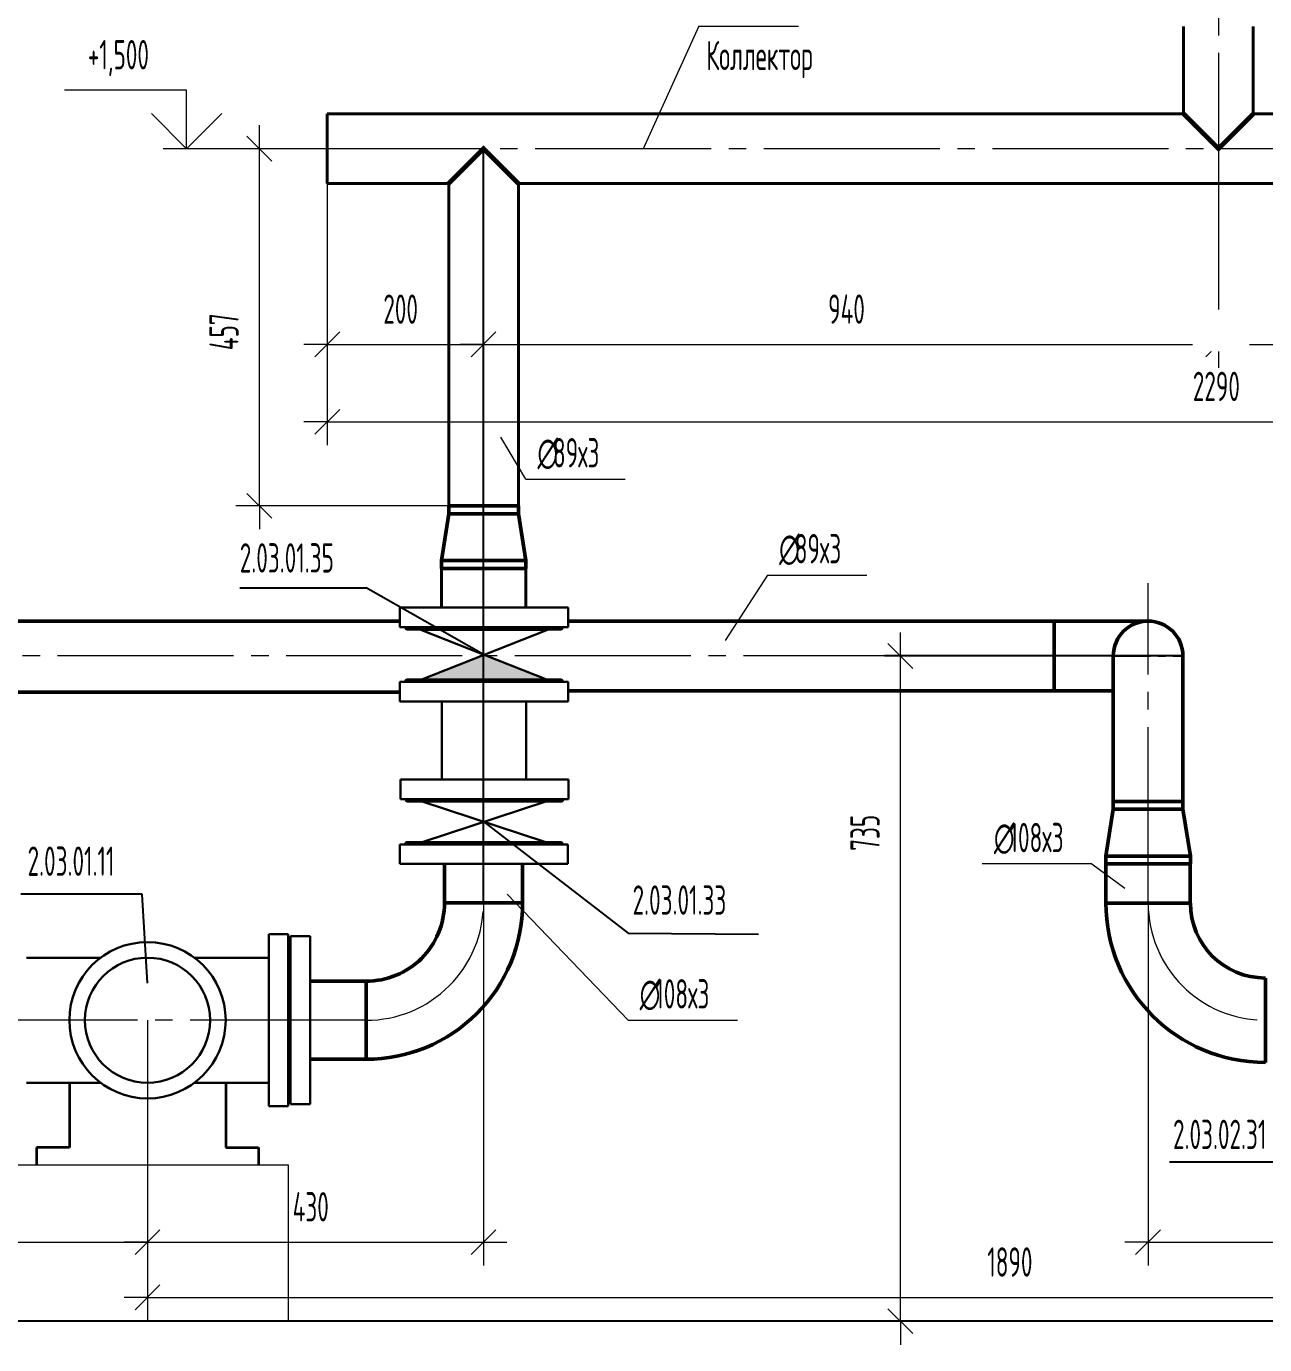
# Model space of a CAD drawing. Header units: millimetres. Extents: x -2281 to 5887, y 0 to 4166.
# Drawn here: x 4692.6 to 4798.2, y 169.2 to 281.6 of the extents above; entities that cross this region are included whole.
import ezdxf

# ---------------------------------------------------------------- set-up
doc = ezdxf.new("R2010")
doc.units = ezdxf.units.MM
for name, pattern in [('K5LT32777', [0]), ('K5LT32783', [0]), ('K5LT32784', [0]), ('K5LT32801', [0]), ('K5LT32802', [0]), ('K5LT32807', [0]), ('K5LT32808', [0]), ('K5LT32818', [0]), ('K5LT32819', [508, 317.5, -63.5, 63.5, -63.5]), ('K5LT32820', [508, 317.5, -63.5, 63.5, -63.5]), ('K5LT32834', [0]), ('K5LT32904', [5.08, 3.175, -0.635, 0.635, -0.635]), ('K5LT_AXLED', [19.5, 15, -1.5, 1.5, -1.5]), ('K5LT_THIN', [0])]:
    doc.linetypes.add(name, pattern=pattern)
doc.layers.add('Системный слой', color=7, linetype='Continuous')
doc.styles.add('KDIMTEXTSTYLE', font='GOST_AU.SHX', dxfattribs={"width": 0.96, "oblique": 15, "height": 5})
doc.styles.add('KTEXTSTYLE', font='GOST_AU.SHX', dxfattribs={"width": 0.96, "height": 5})
doc.dimstyles.new('KDIMSTYLE (0.07)', dxfattribs={"dimtxt": 5, "dimasz": 1, "dimexe": 2, "dimexo": 0, "dimgap": 1, "dimtad": 1, "dimlfac": 15, "dimtxsty": 'KDIMTEXTSTYLE', "dimsah": 1, "dimcen": 0, "dimdle": 1, "dimadec": 0, "dimazin": 0, "dimtfac": 0.667, "dimtmove": 0, "dimatfit": 3, "dimfxl": 1, "dimtvp": 1, "dimtolj": 1, "dimtzin": 0, "dimarcsym": 0})

# ---------------------------------------------------------------- blocks, each defined once
blk = doc.blocks.new('U1108')
at = {"layer": 'Системный слой', "color": 200, "linetype": 'K5LT32784', "lineweight": 50, "true_color": 0xbf00ff}
for p, q in [((4791.88, 206.83), (4784.68, 206.83)), ((4798.28, 200.43), (4798.28, 193.23))]:
    blk.add_line(p, q, dxfattribs=at)
for radius in [13.6, 6.4]:
    blk.add_arc((4798.28, 206.83), radius, 180, 270, dxfattribs=at)
at = {"layer": 'Системный слой', "color": 30, "linetype": 'K5LT_AXLED', "lineweight": 13, "true_color": 0xff8000}
blk.add_arc((4798.28, 206.83), 10, 180, 270, dxfattribs=at)
blk = doc.blocks.new('U1118')
at = {"layer": 'Системный слой', "color": 200, "linetype": 'K5LT32784', "lineweight": 50, "true_color": 0xbf00ff}
for p, q in [((4784.68, 210.83), (4785.31, 214.83)), ((4791.24, 215.5), (4785.31, 215.5)), ((4785.31, 214.83), (4785.31, 215.5)), ((4791.24, 214.83), (4785.31, 214.83)), ((4791.24, 214.83), (4791.24, 215.5)), ((4791.88, 210.83), (4791.24, 214.83)), ((4784.68, 210.16), (4784.68, 210.83)), ((4791.88, 210.83), (4784.68, 210.83)), ((4791.88, 210.16), (4791.88, 210.83)), ((4791.88, 210.16), (4784.68, 210.16))]:
    blk.add_line(p, q, dxfattribs=at)
blk = doc.blocks.new('U1134')
at = {"layer": 'Системный слой', "color": 200, "linetype": 'K5LT32834', "lineweight": 30, "true_color": 0xbf00ff}
for p, q in [((4714.94, 203.45), (4715.14, 203.62)), ((4715.14, 189.66), (4715.14, 204)), ((4715.14, 204), (4716.81, 204)), ((4716.81, 189.66), (4716.81, 204)), ((4714.94, 203.45), (4714.94, 190.21)), ((4714.94, 190.83), (4714.94, 202.83)), ((4714.94, 190.21), (4715.14, 190.04)), ((4715.14, 189.66), (4716.81, 189.66))]:
    blk.add_line(p, q, dxfattribs=at)
blk = doc.blocks.new('U1133')
at = {"layer": 'Системный слой'}
blk.add_blockref('U1134', (0, 0), dxfattribs=at)
blk = doc.blocks.new('U1137')
at = {"layer": 'Системный слой', "color": 200, "linetype": 'K5LT32834', "lineweight": 30, "true_color": 0xbf00ff}
for p, q in [((4724.51, 215.7), (4724.51, 217.36)), ((4724.51, 217.36), (4738.84, 217.36)), ((4738.84, 215.7), (4738.84, 217.36)), ((4724.51, 215.7), (4738.84, 215.7)), ((4725.05, 215.5), (4724.88, 215.7)), ((4738.3, 215.5), (4725.05, 215.5)), ((4725.67, 215.5), (4737.67, 215.5)), ((4738.3, 215.5), (4738.46, 215.7))]:
    blk.add_line(p, q, dxfattribs=at)
blk = doc.blocks.new('U1136')
at = {"layer": 'Системный слой'}
blk.add_blockref('U1137', (0, 0), dxfattribs=at)
blk = doc.blocks.new('U1139')
at = {"layer": 'Системный слой', "color": 200, "linetype": 'K5LT32834', "lineweight": 30, "true_color": 0xbf00ff}
for p, q in [((4724.47, 225.7), (4738.81, 225.7)), ((4724.47, 225.7), (4724.47, 224.03)), ((4725.02, 225.9), (4724.85, 225.7)), ((4738.26, 225.9), (4725.02, 225.9)), ((4725.64, 225.9), (4737.64, 225.9)), ((4738.26, 225.9), (4738.43, 225.7)), ((4738.81, 225.7), (4738.81, 224.03)), ((4724.47, 224.03), (4738.81, 224.03))]:
    blk.add_line(p, q, dxfattribs=at)
blk = doc.blocks.new('U1138')
at = {"layer": 'Системный слой'}
blk.add_blockref('U1139', (0, 0), dxfattribs=at)
blk = doc.blocks.new('U1140')
at = {"layer": 'Системный слой', "color": 6, "linetype": 'K5LT32801', "lineweight": 50, "true_color": 0xff00ff}
for p, q in [((4734.57, 240.7), (4728.63, 240.7)), ((4728.63, 240.03), (4728.63, 240.7)), ((4734.57, 240.03), (4734.57, 240.7)), ((4728, 236.03), (4728.63, 240.03)), ((4734.57, 240.03), (4728.63, 240.03)), ((4735.2, 236.03), (4734.57, 240.03)), ((4728, 235.36), (4728, 236.03)), ((4735.2, 236.03), (4728, 236.03)), ((4735.2, 235.36), (4728, 235.36)), ((4735.2, 235.36), (4735.2, 236.03))]:
    blk.add_line(p, q, dxfattribs=at)
blk = doc.blocks.new('U1151')
at = {"layer": 'Системный слой', "color": 200, "linetype": 'K5LT32834', "lineweight": 30, "true_color": 0xbf00ff}
for p, q in [((4724.47, 211.83), (4738.8, 211.83)), ((4724.47, 211.83), (4724.47, 210.16)), ((4725.01, 212.03), (4724.85, 211.83)), ((4738.26, 212.03), (4725.01, 212.03)), ((4725.64, 212.03), (4737.64, 212.03)), ((4738.26, 212.03), (4738.42, 211.83)), ((4738.8, 211.83), (4738.8, 210.16)), ((4724.47, 210.16), (4738.8, 210.16))]:
    blk.add_line(p, q, dxfattribs=at)
blk = doc.blocks.new('U1150')
at = {"layer": 'Системный слой'}
blk.add_blockref('U1151', (0, 0), dxfattribs=at)
blk = doc.blocks.new('U1152')
at = {"layer": 'Системный слой', "color": 200, "linetype": 'K5LT32834', "lineweight": 30, "true_color": 0xbf00ff}
for p, q in [((4726.37, 215.5), (4736.9, 215.5)), ((4726.37, 215.5), (4736.9, 212.03)), ((4726.37, 212.03), (4736.9, 215.5)), ((4736.9, 212.03), (4726.37, 212.03))]:
    blk.add_line(p, q, dxfattribs=at)
blk = doc.blocks.new('U1154')
at = {"layer": 'Системный слой', "color": 200, "linetype": 'K5LT32834', "lineweight": 30, "true_color": 0xbf00ff}
for p, q in [((4724.47, 230.36), (4724.47, 232.03)), ((4724.47, 232.03), (4738.81, 232.03)), ((4738.81, 230.36), (4738.81, 232.03)), ((4724.47, 230.36), (4738.81, 230.36)), ((4725.02, 230.16), (4724.85, 230.36)), ((4738.26, 230.16), (4725.02, 230.16)), ((4725.64, 230.16), (4737.64, 230.16)), ((4738.26, 230.16), (4738.43, 230.36))]:
    blk.add_line(p, q, dxfattribs=at)
blk = doc.blocks.new('U1153')
at = {"layer": 'Системный слой'}
blk.add_blockref('U1154', (0, 0), dxfattribs=at)
blk = doc.blocks.new('U1158')
at = {"layer": 'Системный слой', "true_color": 0xbf00ff}
blk.add_hatch(color=200, dxfattribs=at).paths.add_polyline_path([(4726.24, 225.87), (4731.64, 228), (4737.04, 225.87)])
at = {"layer": 'Системный слой', "color": 200, "linetype": 'K5LT32818', "lineweight": 30, "true_color": 0xbf00ff}
for p, q in [((4726.24, 225.87), (4737.04, 230.13)), ((4737.04, 225.87), (4726.24, 230.13)), ((4726.24, 230.13), (4737.04, 230.13)), ((4726.24, 225.87), (4737.04, 225.87))]:
    blk.add_line(p, q, dxfattribs=at)
blk = doc.blocks.new('D286')
at = {"layer": 'Системный слой', "color": 7, "linetype": 'K5LT_THIN', "lineweight": 13, "transparency": 16777216}
for p, q in [((4788.28, 206.83), (4788.28, 175.9)), ((4828.94, 196.83), (4828.94, 175.9)), ((4789.34, 178.96), (4787.21, 176.84)), ((4827.88, 176.84), (4830, 178.96)), ((4788.28, 177.9), (4786.28, 177.9)), ((4788.28, 177.9), (4828.94, 177.9)), ((4828.94, 177.9), (4830.94, 177.9))]:
    blk.add_line(p, q, dxfattribs=at)
at = {"layer": 'Системный слой', "color": 7, "transparency": 16777216, "insert": (4806.92, 182.17), "char_height": 2.5, "attachment_point": 1, "style": 'KTEXTSTYLE'}
blk.add_mtext('\\H3.5;\\W0.965;\\Q15;\\Q0;\\W0.715;\\H2.50;610', dxfattribs=at)
at = {"transparency": 16777216}
blk.add_wipeout([(4806.92, 183.9), (4806.92, 187.47), (4810.16, 187.47), (4810.16, 183.9)], dxfattribs=at).dxf.layer = 'Системный слой'
blk = doc.blocks.new('KDIMARROW_03')
at = {"layer": 'Системный слой', "color": 0, "linetype": 'K5LT_THIN', "lineweight": 13}
for p, q in [((-1.06, -1.06), (1.06, 1.06)), ((0, 0), (-1, 0)), ((0, 0), (2, 0))]:
    blk.add_line(p, q, dxfattribs=at)
blk = doc.blocks.new('D287')
at = {"layer": 'Системный слой', "color": 7, "linetype": 'K5LT_THIN', "lineweight": 13, "transparency": 16777216}
for p, q in [((4731.6, 206.83), (4731.6, 175.9)), ((4702.94, 191.5), (4702.94, 175.9)), ((4704, 178.96), (4701.88, 176.84)), ((4730.54, 176.84), (4732.66, 178.96)), ((4702.94, 177.9), (4700.94, 177.9)), ((4702.94, 177.9), (4731.6, 177.9)), ((4731.6, 177.9), (4733.6, 177.9))]:
    blk.add_line(p, q, dxfattribs=at)
at = {"layer": 'Системный слой', "color": 7, "transparency": 16777216, "insert": (4715.32, 182.17), "char_height": 2.5, "attachment_point": 1, "style": 'KTEXTSTYLE'}
blk.add_mtext('\\H3.5;\\W0.965;\\Q15;\\Q0;\\W0.715;\\H2.50;430', dxfattribs=at)
at = {"transparency": 16777216}
blk.add_wipeout([(4715.32, 183.9), (4715.32, 187.47), (4719.07, 187.47), (4719.07, 183.9)], dxfattribs=at).dxf.layer = 'Системный слой'
blk = doc.blocks.new('D288')
at = {"layer": 'Системный слой', "color": 7, "linetype": 'K5LT_THIN', "lineweight": 13, "transparency": 16777216}
for p, q in [((4662.28, 206.83), (4662.28, 175.9)), ((4702.94, 196.83), (4702.94, 175.9)), ((4663.34, 178.96), (4661.21, 176.84)), ((4701.88, 176.84), (4704, 178.96)), ((4662.28, 177.9), (4660.28, 177.9)), ((4662.28, 177.9), (4702.94, 177.9)), ((4702.94, 177.9), (4704.94, 177.9))]:
    blk.add_line(p, q, dxfattribs=at)
at = {"layer": 'Системный слой', "color": 7, "transparency": 16777216, "insert": (4680.92, 182.17), "char_height": 2.5, "attachment_point": 1, "style": 'KTEXTSTYLE'}
blk.add_mtext('\\H3.5;\\W0.965;\\Q15;\\Q0;\\W0.715;\\H2.50;610', dxfattribs=at)
at = {"transparency": 16777216}
blk.add_wipeout([(4680.92, 183.9), (4680.92, 187.47), (4684.16, 187.47), (4684.16, 183.9)], dxfattribs=at).dxf.layer = 'Системный слой'
blk = doc.blocks.new('D289')
at = {"layer": 'Системный слой', "color": 7, "linetype": 'K5LT_THIN', "lineweight": 13, "transparency": 16777216}
for p, q in [((4883.37, 270.1), (4881.25, 272.22)), ((4882.31, 271.16), (4882.31, 273.16)), ((4848.51, 271.16), (4884.31, 271.16)), ((4882.31, 171.16), (4882.31, 271.16)), ((4881.25, 172.22), (4883.37, 170.1)), ((4764.06, 171.16), (4884.31, 171.16)), ((4882.31, 171.16), (4882.31, 169.16))]:
    blk.add_line(p, q, dxfattribs=at)
at = {"layer": 'Системный слой', "color": 7, "transparency": 16777216, "insert": (4878.04, 218.85), "char_height": 2.5, "attachment_point": 1, "rotation": 90, "style": 'KTEXTSTYLE'}
blk.add_mtext('\\H3.5;\\W0.965;\\Q15;\\Q0;\\W0.715;\\H2.50;1500', dxfattribs=at)
at = {"transparency": 16777216}
blk.add_wipeout([(4868.81, 218.85), (4865.24, 218.85), (4865.24, 223.29), (4868.81, 223.29)], dxfattribs=at).dxf.layer = 'Системный слой'
blk = doc.blocks.new('D290')
at = {"layer": 'Системный слой', "color": 7, "linetype": 'K5LT_THIN', "lineweight": 13, "transparency": 16777216}
for p, q in [((4702.94, 196), (4702.94, 171.19)), ((4828.94, 196), (4828.94, 171.19)), ((4702.94, 173.19), (4700.94, 173.19)), ((4704, 174.25), (4701.88, 172.13)), ((4702.94, 173.19), (4828.94, 173.19)), ((4827.88, 172.13), (4830, 174.25)), ((4828.94, 173.19), (4830.94, 173.19))]:
    blk.add_line(p, q, dxfattribs=at)
at = {"layer": 'Системный слой', "color": 7, "transparency": 16777216, "insert": (4774.56, 177.46), "char_height": 2.5, "attachment_point": 1, "style": 'KTEXTSTYLE'}
blk.add_mtext('\\H3.5;\\W0.965;\\Q15;\\Q0;\\W0.715;\\H2.50;1890', dxfattribs=at)
at = {"transparency": 16777216}
blk.add_wipeout([(4774.56, 179.19), (4774.56, 182.76), (4779.13, 182.76), (4779.13, 179.19)], dxfattribs=at).dxf.layer = 'Системный слой'
blk = doc.blocks.new('D294')
at = {"layer": 'Системный слой', "color": 7, "linetype": 'K5LT_THIN', "lineweight": 13, "transparency": 16777216}
for p, q in [((4794.28, 271.16), (4794.28, 252.46)), ((4816.95, 271.16), (4816.95, 252.46)), ((4795.34, 255.53), (4793.21, 253.4)), ((4815.89, 253.4), (4818.01, 255.53)), ((4794.28, 254.46), (4792.28, 254.46)), ((4794.28, 254.46), (4816.95, 254.46)), ((4816.95, 254.46), (4818.95, 254.46))]:
    blk.add_line(p, q, dxfattribs=at)
at = {"transparency": 16777216}
blk.add_wipeout([(4803.66, 255.46), (4803.66, 259.03), (4807.41, 259.03), (4807.41, 255.46)], dxfattribs=at).dxf.layer = 'Системный слой'
at = {"layer": 'Системный слой', "color": 7, "transparency": 16777216, "insert": (4803.66, 258.73), "char_height": 2.5, "attachment_point": 1, "style": 'KTEXTSTYLE'}
blk.add_mtext('\\H3.5;\\W0.965;\\Q15;\\Q0;\\W0.715;\\H2.50;340', dxfattribs=at)
blk = doc.blocks.new('D295')
at = {"layer": 'Системный слой', "color": 7, "linetype": 'K5LT_THIN', "lineweight": 13, "transparency": 16777216}
for p, q in [((4731.6, 271.16), (4731.6, 252.46)), ((4794.28, 271.16), (4794.28, 252.46)), ((4732.66, 255.53), (4730.54, 253.4)), ((4793.21, 253.4), (4795.34, 255.53)), ((4731.6, 254.46), (4729.6, 254.46)), ((4731.6, 254.46), (4794.28, 254.46)), ((4794.28, 254.46), (4796.28, 254.46))]:
    blk.add_line(p, q, dxfattribs=at)
at = {"transparency": 16777216}
blk.add_wipeout([(4760.99, 255.46), (4760.99, 259.03), (4764.73, 259.03), (4764.73, 255.46)], dxfattribs=at).dxf.layer = 'Системный слой'
at = {"layer": 'Системный слой', "color": 7, "transparency": 16777216, "insert": (4760.99, 258.73), "char_height": 2.5, "attachment_point": 1, "style": 'KTEXTSTYLE'}
blk.add_mtext('\\H3.5;\\W0.965;\\Q15;\\Q0;\\W0.715;\\H2.50;940', dxfattribs=at)
blk = doc.blocks.new('D296')
at = {"layer": 'Системный слой', "color": 7, "linetype": 'K5LT_THIN', "lineweight": 13, "transparency": 16777216}
for p, q in [((4718.27, 271.16), (4718.27, 252.46)), ((4731.6, 271.16), (4731.6, 252.46)), ((4719.33, 255.53), (4717.21, 253.4)), ((4730.54, 253.4), (4732.66, 255.53)), ((4718.27, 254.46), (4716.27, 254.46)), ((4718.27, 254.46), (4731.6, 254.46)), ((4731.6, 254.46), (4733.6, 254.46))]:
    blk.add_line(p, q, dxfattribs=at)
at = {"layer": 'Системный слой', "color": 7, "transparency": 16777216, "insert": (4723.05, 258.73), "char_height": 2.5, "attachment_point": 1, "style": 'KTEXTSTYLE'}
blk.add_mtext('\\H3.5;\\W0.965;\\Q15;\\Q0;\\W0.715;\\H2.50;200', dxfattribs=at)
at = {"transparency": 16777216}
blk.add_wipeout([(4723.05, 260.46), (4723.05, 264.03), (4726.67, 264.03), (4726.67, 260.46)], dxfattribs=at).dxf.layer = 'Системный слой'
blk = doc.blocks.new('D298')
at = {"layer": 'Системный слой', "color": 7, "linetype": 'K5LT_THIN', "lineweight": 13, "transparency": 16777216}
for p, q in [((4767.15, 227.9), (4767.15, 229.9)), ((4768.21, 226.84), (4766.09, 228.97)), ((4772.28, 227.9), (4765.15, 227.9)), ((4767.15, 171.16), (4767.15, 227.9)), ((4766.09, 172.22), (4768.21, 170.1)), ((4767.15, 171.16), (4767.15, 169.16))]:
    blk.add_line(p, q, dxfattribs=at)
at = {"layer": 'Системный слой', "color": 7, "transparency": 16777216, "insert": (4762.88, 211.28), "char_height": 2.5, "attachment_point": 1, "rotation": 90, "style": 'KTEXTSTYLE'}
blk.add_mtext('\\H3.5;\\W0.965;\\Q15;\\Q0;\\W0.715;\\H2.50;735', dxfattribs=at)
at = {"transparency": 16777216}
blk.add_wipeout([(4761.15, 211.28), (4757.58, 211.28), (4757.58, 214.9), (4761.15, 214.9)], dxfattribs=at).dxf.layer = 'Системный слой'
blk = doc.blocks.new('D300')
at = {"layer": 'Системный слой', "color": 7, "linetype": 'K5LT_THIN', "lineweight": 13, "transparency": 16777216}
for p, q in [((4718.27, 271.16), (4718.27, 245.87)), ((4870.93, 271.16), (4870.93, 245.87)), ((4719.33, 248.93), (4717.21, 246.81)), ((4869.87, 246.81), (4871.99, 248.93)), ((4718.27, 247.87), (4716.27, 247.87)), ((4718.27, 247.87), (4870.93, 247.87)), ((4870.93, 247.87), (4872.93, 247.87))]:
    blk.add_line(p, q, dxfattribs=at)
at = {"layer": 'Системный слой', "color": 7, "transparency": 16777216, "insert": (4792.09, 252.14), "char_height": 2.5, "attachment_point": 1, "style": 'KTEXTSTYLE'}
blk.add_mtext('\\H3.5;\\W0.965;\\Q15;\\Q0;\\W0.715;\\H2.50;2290', dxfattribs=at)
at = {"transparency": 16777216}
blk.add_wipeout([(4792.09, 253.87), (4792.09, 257.44), (4796.91, 257.44), (4796.91, 253.87)], dxfattribs=at).dxf.layer = 'Системный слой'
blk = doc.blocks.new('D301')
at = {"layer": 'Системный слой', "color": 7, "linetype": 'K5LT_THIN', "lineweight": 13, "transparency": 16777216}
for p, q in [((4713.54, 270.1), (4711.42, 272.22)), ((4712.48, 271.16), (4712.48, 273.16)), ((4718.27, 271.16), (4710.48, 271.16)), ((4712.48, 240.7), (4712.48, 271.16)), ((4711.42, 241.76), (4713.54, 239.64)), ((4728.63, 240.7), (4710.48, 240.7)), ((4712.48, 240.7), (4712.48, 238.7))]:
    blk.add_line(p, q, dxfattribs=at)
at = {"layer": 'Системный слой', "color": 7, "transparency": 16777216, "insert": (4708.21, 253.98), "char_height": 2.5, "attachment_point": 1, "rotation": 90, "style": 'KTEXTSTYLE'}
blk.add_mtext('\\H3.5;\\W0.965;\\Q15;\\Q0;\\W0.715;\\H2.50;457', dxfattribs=at)
at = {"transparency": 16777216}
blk.add_wipeout([(4706.48, 253.98), (4702.91, 253.98), (4702.91, 257.73), (4706.48, 257.73)], dxfattribs=at).dxf.layer = 'Системный слой'
blk = doc.blocks.new('U1197')
at = {"layer": 'Системный слой', "color": 7, "linetype": 'K5LT_THIN', "lineweight": 13}
for q in [(4733.62, 207.59), (4753.27, 196.83)]:
    blk.add_line((4743.92, 196.83), q, dxfattribs=at)
at = {"layer": 'Системный слой', "color": 7, "char_height": 2.5, "attachment_point": 1, "style": 'KTEXTSTYLE'}
for s, insert in [('\\H3.5;\\W0.965;\\Q15;\\Q0;\\W0.715;\\H2.50;∅', (4744.92, 200.33)), ('\\H3.5;\\W0.965;\\Q15;\\Q0;\\W0.715;\\H2.50;108х3', (4746.25, 200.33))]:
    blk.add_mtext(s, dxfattribs=dict(at, insert=insert))
blk = doc.blocks.new('U1198')
at = {"layer": 'Системный слой', "color": 7, "linetype": 'K5LT_THIN', "lineweight": 13}
for q in [(4774.13, 210.16), (4786.3, 208.1)]:
    blk.add_line((4783.48, 210.16), q, dxfattribs=at)
at = {"layer": 'Системный слой', "color": 7, "char_height": 2.5, "attachment_point": 1, "style": 'KTEXTSTYLE'}
for s, insert in [('\\H3.5;\\W0.965;\\Q15;\\Q0;\\W0.715;\\H2.50;∅', (4775.13, 213.66)), ('\\H3.5;\\W0.965;\\Q15;\\Q0;\\W0.715;\\H2.50;108х3', (4776.46, 213.66))]:
    blk.add_mtext(s, dxfattribs=dict(at, insert=insert))
blk = doc.blocks.new('U1200')
at = {"layer": 'Системный слой', "color": 7, "linetype": 'K5LT_THIN', "lineweight": 13}
for q in [(4745.21, 271.16), (4758.45, 281.6)]:
    blk.add_line((4749.97, 281.6), q, dxfattribs=at)
at = {"layer": 'Системный слой', "color": 7, "char_height": 2.5, "attachment_point": 1, "style": 'KTEXTSTYLE'}
for s, insert in [('\\H3.5;\\W0.965;\\Q15;\\Q0;\\W0.715;\\H2.50;∅', (4750.97, 285.1)), ('\\H3.5;\\W0.965;\\Q15;\\Q0;\\W0.715;\\H2.50;89х3', (4752.29, 285.1))]:
    blk.add_mtext(s, dxfattribs=dict(at, insert=insert))
blk = doc.blocks.new('U1201')
at = {"layer": 'Системный слой', "color": 7, "linetype": 'K5LT_THIN', "lineweight": 13}
for q in [(4733.08, 246.55), (4743.68, 242.98)]:
    blk.add_line((4735.2, 242.98), q, dxfattribs=at)
at = {"layer": 'Системный слой', "color": 7, "char_height": 2.5, "attachment_point": 1, "style": 'KTEXTSTYLE'}
for s, insert in [('\\H3.5;\\W0.965;\\Q15;\\Q0;\\W0.715;\\H2.50;∅', (4736.2, 246.48)), ('\\H3.5;\\W0.965;\\Q15;\\Q0;\\W0.715;\\H2.50;89х3', (4737.52, 246.48))]:
    blk.add_mtext(s, dxfattribs=dict(at, insert=insert))
blk = doc.blocks.new('U1202')
at = {"layer": 'Системный слой', "color": 7, "linetype": 'K5LT_THIN', "lineweight": 13}
for q in [(4752.2, 229.23), (4764.3, 234.8)]:
    blk.add_line((4755.81, 234.8), q, dxfattribs=at)
at = {"layer": 'Системный слой', "color": 7, "char_height": 2.5, "attachment_point": 1, "style": 'KTEXTSTYLE'}
for s, insert in [('\\H3.5;\\W0.965;\\Q15;\\Q0;\\W0.715;\\H2.50;∅', (4756.81, 238.3)), ('\\H3.5;\\W0.965;\\Q15;\\Q0;\\W0.715;\\H2.50;89х3', (4758.14, 238.3))]:
    blk.add_mtext(s, dxfattribs=dict(at, insert=insert))
blk = doc.blocks.new('U1207')
at = {"layer": 'Системный слой', "color": 7, "linetype": 'K5LT_THIN', "lineweight": 13}
for p, q in [((4706.27, 276.16), (4695.85, 276.16)), ((4706.27, 271.16), (4706.27, 276.16)), ((4703.27, 274.16), (4706.27, 271.16)), ((4706.27, 271.16), (4709.27, 274.16)), ((4717.12, 271.16), (4704.27, 271.16))]:
    blk.add_line(p, q, dxfattribs=at)
at = {"layer": 'Системный слой', "color": 7, "insert": (4697.85, 280.43), "char_height": 2.5, "attachment_point": 1, "style": 'KTEXTSTYLE'}
blk.add_mtext('\\H3.5;\\W0.965;\\Q15;\\Q0;\\W0.715;\\H2.50;+1,500', dxfattribs=at)

msp = doc.modelspace()

# ---------------------------------------------------------------- linework, layer by layer
at = {"layer": 'Системный слой', "color": 30, "linetype": 'K5LT_AXLED', "lineweight": 13, "true_color": 0xff8000}
for p, q in [((4794.27542, 337.83047), (4794.27542, 271.1638)), ((4848.50919, 271.1638), (4712.4817, 271.1638)), ((4788.27542, 206.83047), (4788.27542, 234.09565)), ((4788.27542, 227.90479), (4661.77192, 227.90479)), ((4721.58477, 196.83047), (4684.27542, 196.83047))]:
    msp.add_line(p, q, dxfattribs=at)
at = {"layer": 'Системный слой', "color": 6, "linetype": 'K5LT32802', "lineweight": 40, "true_color": 0xff00ff}
for p, q in [((4791.30919, 281.59714), (4791.30919, 274.13047)), ((4797.24252, 281.59714), (4797.24252, 274.13047)), ((4718.26831, 268.19714), (4718.26831, 274.13047)), ((4749.96875, 274.13047), (4718.26831, 274.13047)), ((4791.30919, 274.13047), (4749.96875, 274.13047)), ((4814.04214, 274.13047), (4797.24252, 274.13047)), ((4728.63454, 268.19714), (4718.26831, 268.19714)), ((4728.63454, 240.69613), (4728.63454, 268.19714)), ((4734.56787, 240.69613), (4734.56787, 268.19714)), ((4814.04214, 268.19714), (4734.56787, 268.19714)), ((4728.00121, 235.3628), (4728.00121, 232.02946)), ((4735.20121, 235.3628), (4735.20121, 232.02946))]:
    msp.add_line(p, q, dxfattribs=at)
at = {"layer": 'Системный слой', "color": 6, "linetype": 'K5LT32819', "lineweight": 25, "true_color": 0xff00ff}
msp.add_line((4731.60077, 206.82981), (4731.60077, 271.1638), dxfattribs=at)
at = {"layer": 'Системный слой', "color": 7, "linetype": 'K5LT32777', "lineweight": 25}
for p, q in [((4710.80961, 233.70742), (4721.57495, 233.70742)), ((4731.58878, 228.01433), (4721.57495, 233.70742)), ((4731.62709, 213.7628), (4743.92339, 204.27071)), ((4702.48142, 207.59379), (4692.13662, 207.59379)), ((4702.9301, 199.99714), (4702.48142, 207.59379)), ((4743.92339, 204.27071), (4755.06079, 204.1638)), ((4801.0175, 184.72783), (4790.09083, 184.72783))]:
    msp.add_line(p, q, dxfattribs=at)
at = {"layer": 'Системный слой', "color": 200, "linetype": 'K5LT32784', "lineweight": 50, "true_color": 0xbf00ff}
for p, q in [((4724.46048, 230.86927), (4654.27542, 230.86706)), ((4788.27542, 230.87145), (4738.805, 230.87145)), ((4785.30875, 215.49714), (4785.30875, 227.90479)), ((4791.24208, 215.49714), (4791.24208, 227.90479)), ((4785.30875, 224.93812), (4738.79989, 224.93812)), ((4724.47282, 224.81408), (4663.84366, 224.81408)), ((4728.2638, 210.1628), (4728.2638, 206.73196)), ((4734.93047, 210.1628), (4734.93047, 206.76083)), ((4784.67542, 206.83047), (4784.67542, 210.1638)), ((4791.87542, 206.83047), (4791.87542, 210.1638)), ((4728.26744, 206.83053), (4734.9341, 206.83053)), ((4721.58477, 200.16389), (4716.80875, 200.16389)), ((4721.58477, 200.16389), (4721.58477, 193.49721)), ((4721.60077, 193.4972), (4716.80875, 193.4972))]:
    msp.add_line(p, q, dxfattribs=at)
at = {"layer": 'Системный слой', "color": 211, "linetype": 'K5LT32783', "lineweight": 50, "true_color": 0xff7fff}
msp.add_line((4780.27542, 230.87145), (4780.27542, 224.93812), dxfattribs=at)
at = {"layer": 'Системный слой', "color": 200, "linetype": 'K5LT32820', "lineweight": 25, "true_color": 0xbf00ff}
msp.add_line((4791.24208, 227.90479), (4765.79707, 227.90479), dxfattribs=at)
at = {"layer": 'Системный слой', "color": 200, "linetype": 'K5LT32904', "lineweight": 25, "true_color": 0xbf00ff}
msp.add_line((4785.30875, 227.90479), (4791.24208, 227.90479), dxfattribs=at)
at = {"layer": 'Системный слой', "color": 200, "linetype": 'K5LT32818', "lineweight": 30, "true_color": 0xbf00ff}
for p, q in [((4728.03508, 217.3628), (4728.03508, 224.02947)), ((4735.23508, 224.02947), (4735.23508, 217.3628)), ((4713.27542, 189.49714), (4713.27542, 204.1638)), ((4714.94208, 204.1638), (4713.27542, 204.1638)), ((4714.94208, 189.49714), (4714.94208, 204.1638)), ((4698.94208, 202.1638), (4692.60875, 202.1638)), ((4713.27542, 202.1638), (4706.94208, 202.1638)), ((4698.94208, 191.49714), (4692.60875, 191.49714)), ((4713.27542, 191.49714), (4706.94208, 191.49714)), ((4714.94208, 189.49714), (4713.27542, 189.49714))]:
    msp.add_line(p, q, dxfattribs=at)
at = {"layer": 'Системный слой', "color": 200, "linetype": 'K5LT32808', "lineweight": 35, "true_color": 0xbf00ff}
for p, q in [((4696.27542, 191.49714), (4696.27542, 185.98896)), ((4709.60875, 191.49714), (4709.60875, 185.98896)), ((4696.27542, 185.98896), (4693.47542, 185.98896)), ((4693.47542, 185.98896), (4693.47542, 184.49714)), ((4709.60875, 185.98896), (4712.40875, 185.98896)), ((4712.40875, 185.98896), (4712.40875, 184.49714))]:
    msp.add_line(p, q, dxfattribs=at)
at = {"layer": 'Системный слой', "color": 7, "linetype": 'K5LT_THIN', "lineweight": 13}
for p, q in [((4690.94208, 184.49714), (4714.94208, 184.49714)), ((4714.94208, 184.49714), (4714.94208, 171.1638))]:
    msp.add_line(p, q, dxfattribs=at)
at = {"layer": 'Системный слой', "color": 6, "linetype": 'K5LT32807', "lineweight": 25, "true_color": 0xff00ff}
msp.add_line((4914.52205, 171.1638), (4293.60875, 171.1638), dxfattribs=at)
at = {"layer": 'Системный слой', "color": 6, "linetype": 'K5LT32802', "true_color": 0xff00ff, "const_width": 0.4}
for points in [[(4797.24252, 274.13047), (4794.27542, 271.1638), (4791.30919, 274.13047)], [(4734.56787, 268.19714), (4731.60077, 271.1638), (4728.63454, 268.19714)]]:
    msp.add_lwpolyline(points, dxfattribs=at)
at = {"layer": 'Системный слой', "color": 200, "linetype": 'K5LT32818', "lineweight": 30, "true_color": 0xbf00ff}
for radius in [6.66667, 5.33333]:
    msp.add_circle((4702.94208, 196.83047), radius, dxfattribs=at)
at = {"layer": 'Системный слой', "color": 211, "linetype": 'K5LT32783', "lineweight": 50, "true_color": 0xff7fff}
msp.add_arc((4788.27542, 227.90479), 2.96667, 0, 180, dxfattribs=at)
at = {"layer": 'Системный слой', "color": 30, "linetype": 'K5LT_AXLED', "lineweight": 13, "true_color": 0xff8000}
msp.add_arc((4721.60077, 206.83053), 10, 269.8854333, 0, dxfattribs=at)
at = {"layer": 'Системный слой', "color": 200, "linetype": 'K5LT32784', "lineweight": 50, "true_color": 0xbf00ff}
for radius, start in [(13.33333, 269.93126), (6.66667, 269.86252)]:
    msp.add_arc((4721.60077, 206.83053), radius, start, 0, dxfattribs=at)

# ---------------------------------------------------------------- block references
at = {"layer": 'Системный слой'}
for name in ['U1140', 'U1153', 'U1158', 'U1138', 'U1136', 'U1152', 'U1118', 'U1150', 'U1108', 'U1133']:
    msp.add_blockref(name, (0, 0), dxfattribs=at)

# ---------------------------------------------------------------- texts
at = {"layer": 'Системный слой', "color": 7, "char_height": 2.5, "attachment_point": 1, "style": 'KTEXTSTYLE'}
for s, insert in [('\\H3.5;\\W0.965;\\Q15;\\Q0;\\W0.715;\\H2.50;Коллектор', (4750.59745, 280.3638)), ('\\H3.5;\\W0.965;\\Q15;\\Q0;\\W0.715;\\H2.50;2.03.01.35', (4710.80961, 237.5128)), ('\\H3.5;\\W0.965;\\Q15;\\Q0;\\W0.715;\\H2.50;2.03.01.11', (4692.71189, 211.64614)), ('\\H3.5;\\W0.965;\\Q15;\\Q0;\\W0.715;\\H2.50;2.03.01.33', (4744.30921, 208.33299))]:
    msp.add_mtext(s, dxfattribs=dict(at, insert=insert))

# ---------------------------------------------------------------- next in the draw order: dimensions: what is measured, and where the dimension line sits
at = {"layer": 'Системный слой', "color": 7}
dim = msp.add_linear_dim(base=(4702.94208, 177.89828), p1=(4731.60077, 206.82981), p2=(4702.94208, 191.49714), text='\\H50.0;\\W0.665;\\Q0;\\H50.0;\\W0.665;\\Q0;\\Q0;\\W0.490;\\H2.50;430\\Q0;\\W0.455;\\H50.00;', dimstyle='KDIMSTYLE (0.07)', override={"dimexo": 0, "dimblk1": 'KDIMARROW_03', "dimblk2": 'KDIMARROW_03', "dimse1": 0, "dimse2": 0, "dimclrt": 7, "dimtolj": 1}, dxfattribs=at)
dim.commit()
dim.dimension.update_dxf_attribs({"geometry": 'D287', "text_midpoint": (4717.27143, 177.89828), "dimtype": 160})
dim = msp.add_linear_dim(base=(4788.27542, 177.89828), p1=(4828.94208, 196.83047), p2=(4788.27542, 206.83047), dimstyle='KDIMSTYLE (0.07)', override={"dimexo": 0, "dimpost": '\\H50.0;\\W0.665;\\Q0;<>', "dimblk1": 'KDIMARROW_03', "dimblk2": 'KDIMARROW_03', "dimse1": 0, "dimse2": 0, "dimclrt": 7, "dimtolj": 1}, dxfattribs=at)
dim.commit()
dim.dimension.update_dxf_attribs({"geometry": 'D286', "text_midpoint": (4808.60875, 177.89828), "dimtype": 160})

# ---------------------------------------------------------------- next in the draw order: block references
at = {"layer": 'Системный слой'}
msp.add_blockref('U1197', (0, 0), dxfattribs=at)

# ---------------------------------------------------------------- next in the draw order: dimensions: what is measured, and where the dimension line sits
at = {"layer": 'Системный слой', "color": 7}
dim = msp.add_linear_dim(base=(4882.30695, 171.1638), p1=(4848.50919, 271.1638), p2=(4764.05874, 171.1638), angle=90, dimstyle='KDIMSTYLE (0.07)', override={"dimexo": 0, "dimpost": '\\H125.0;\\W0.665;\\Q0;<>', "dimblk1": 'KDIMARROW_03', "dimblk2": 'KDIMARROW_03', "dimse1": 0, "dimse2": 0, "dimclrt": 7, "dimtolj": 1}, dxfattribs=at)
dim.commit()
dim.dimension.update_dxf_attribs({"geometry": 'D289', "text_midpoint": (4882.30695, 221.1638), "dimtype": 160})
dim = msp.add_linear_dim(base=(4662.27542, 177.89828), p1=(4702.94208, 196.83047), p2=(4662.27542, 206.83047), text='\\H50.0;\\W0.665;\\Q0;\\H50.0;\\W0.665;\\Q0;\\Q0;\\W0.490;\\H2.50;610\\Q0;\\W0.455;\\H50.00;', dimstyle='KDIMSTYLE (0.07)', override={"dimexo": 0, "dimblk1": 'KDIMARROW_03', "dimblk2": 'KDIMARROW_03', "dimse1": 0, "dimse2": 0, "dimclrt": 7, "dimtolj": 1}, dxfattribs=at)
dim.commit()
dim.dimension.update_dxf_attribs({"geometry": 'D288', "text_midpoint": (4682.60875, 177.89828), "dimtype": 160})

# ---------------------------------------------------------------- next in the draw order: block references
at = {"layer": 'Системный слой'}
msp.add_blockref('U1198', (0, 0), dxfattribs=at)

# ---------------------------------------------------------------- next in the draw order: dimensions: what is measured, and where the dimension line sits
at = {"layer": 'Системный слой', "color": 7}
for base, p1, p2, picture, middle in [((4794.27542, 254.46459), (4816.95407, 271.1638), (4794.27542, 271.1638), 'D294', (4805.61475, 254.46459)), ((4702.94208, 173.18858), (4828.94208, 195.99714), (4702.94208, 195.99714), 'D290', (4776.94208, 173.18858))]:
    dim = msp.add_linear_dim(base=base, p1=p1, p2=p2, dimstyle='KDIMSTYLE (0.07)', override={"dimexo": 0, "dimpost": '\\H50.0;\\W0.665;\\Q0;<>', "dimblk1": 'KDIMARROW_03', "dimblk2": 'KDIMARROW_03', "dimse1": 0, "dimse2": 0, "dimclrt": 7, "dimtolj": 1}, dxfattribs=at)
    dim.commit()
    dim.dimension.update_dxf_attribs({"geometry": picture, "text_midpoint": middle, "dimtype": 160})

# ---------------------------------------------------------------- next in the draw order: texts
at = {"layer": 'Системный слой', "color": 7, "insert": (4790.40078, 188.34522), "char_height": 2.5, "attachment_point": 1, "style": 'KTEXTSTYLE'}
msp.add_mtext('\\H3.5;\\W0.965;\\Q15;\\Q0;\\W0.715;\\H2.50;2.03.02.31', dxfattribs=at)

# ---------------------------------------------------------------- next in the draw order: dimensions: what is measured, and where the dimension line sits
at = {"layer": 'Системный слой', "color": 7}
dim = msp.add_linear_dim(base=(4731.60077, 254.46459), p1=(4794.27542, 271.1638), p2=(4731.60077, 271.1638), dimstyle='KDIMSTYLE (0.07)', override={"dimexo": 0, "dimpost": '\\H50.0;\\W0.665;\\Q0;<>', "dimblk1": 'KDIMARROW_03', "dimblk2": 'KDIMARROW_03', "dimse1": 0, "dimse2": 0, "dimclrt": 7, "dimtolj": 1}, dxfattribs=at)
dim.commit()
dim.dimension.update_dxf_attribs({"geometry": 'D295', "text_midpoint": (4762.93809, 254.46459), "dimtype": 160})
dim = msp.add_linear_dim(base=(4767.14628, 171.1638), p1=(4772.27542, 227.90479), p2=(4767.14628, 171.1638), angle=90, text='\\H50.0;\\W0.665;\\Q0;\\H50.0;\\W0.665;\\Q0;\\Q0;\\W0.490;\\H2.50;735\\Q0;\\W0.455;\\H50.00;', dimstyle='KDIMSTYLE (0.07)', override={"dimexo": 0, "dimblk1": 'KDIMARROW_03', "dimblk2": 'KDIMARROW_03', "dimse1": 0, "dimse2": 0, "dimclrt": 7, "dimtolj": 1}, dxfattribs=at)
dim.commit()
dim.dimension.update_dxf_attribs({"geometry": 'D298', "text_midpoint": (4767.14628, 213.1638), "dimtype": 160})

# ---------------------------------------------------------------- next in the draw order: block references
at = {"layer": 'Системный слой'}
msp.add_blockref('U1202', (0, 0), dxfattribs=at)

# ---------------------------------------------------------------- next in the draw order: dimensions: what is measured, and where the dimension line sits
at = {"layer": 'Системный слой', "color": 7}
dim = msp.add_linear_dim(base=(4718.26831, 254.46459), p1=(4731.60077, 271.1638), p2=(4718.26831, 271.1638), text='\\H50.0;\\W0.665;\\Q0;\\H50.0;\\W0.665;\\Q0;\\Q0;\\W0.490;\\H2.50;200\\Q0;\\W0.455;\\H50.00;', dimstyle='KDIMSTYLE (0.07)', override={"dimexo": 0, "dimblk1": 'KDIMARROW_03', "dimblk2": 'KDIMARROW_03', "dimse1": 0, "dimse2": 0, "dimclrt": 7, "dimtolj": 1}, dxfattribs=at)
dim.commit()
dim.dimension.update_dxf_attribs({"geometry": 'D296', "text_midpoint": (4724.93454, 254.46459), "dimtype": 160})

# ---------------------------------------------------------------- next in the draw order: dimensions: what is measured, and where the dimension line sits
dim = msp.add_linear_dim(base=(4718.26831, 247.87032), p1=(4870.9341, 271.1638), p2=(4718.26831, 271.1638), dimstyle='KDIMSTYLE (0.07)', override={"dimexo": 0, "dimpost": '\\H50.0;\\W0.665;\\Q0;<>', "dimblk1": 'KDIMARROW_03', "dimblk2": 'KDIMARROW_03', "dimse1": 0, "dimse2": 0, "dimclrt": 7, "dimtolj": 1}, dxfattribs=at)
dim.commit()
dim.dimension.update_dxf_attribs({"geometry": 'D300', "text_midpoint": (4794.60121, 247.87032), "dimtype": 160})

# ---------------------------------------------------------------- next in the draw order: block references
at = {"layer": 'Системный слой'}
for name in ['U1200', 'U1201']:
    msp.add_blockref(name, (0, 0), dxfattribs=at)

# ---------------------------------------------------------------- next in the draw order: dimensions: what is measured, and where the dimension line sits
at = {"layer": 'Системный слой', "color": 7}
dim = msp.add_linear_dim(base=(4712.4817, 240.69613), p1=(4718.26831, 271.1638), p2=(4728.63454, 240.69613), angle=90, text='\\H50.0;\\W0.665;\\Q0;\\H50.0;\\W0.665;\\Q0;\\Q0;\\W0.490;\\H2.50;457\\Q0;\\W0.455;\\H50.00;', dimstyle='KDIMSTYLE (0.07)', override={"dimexo": 0, "dimblk1": 'KDIMARROW_03', "dimblk2": 'KDIMARROW_03', "dimse1": 0, "dimse2": 0, "dimclrt": 7, "dimtolj": 1}, dxfattribs=at)
dim.commit()
dim.dimension.update_dxf_attribs({"geometry": 'D301', "text_midpoint": (4712.4817, 255.92997), "dimtype": 160})

# ---------------------------------------------------------------- next in the draw order: block references
at = {"layer": 'Системный слой'}
msp.add_blockref('U1207', (0, 0), dxfattribs=at)

doc.saveas('drawing.dxf')
